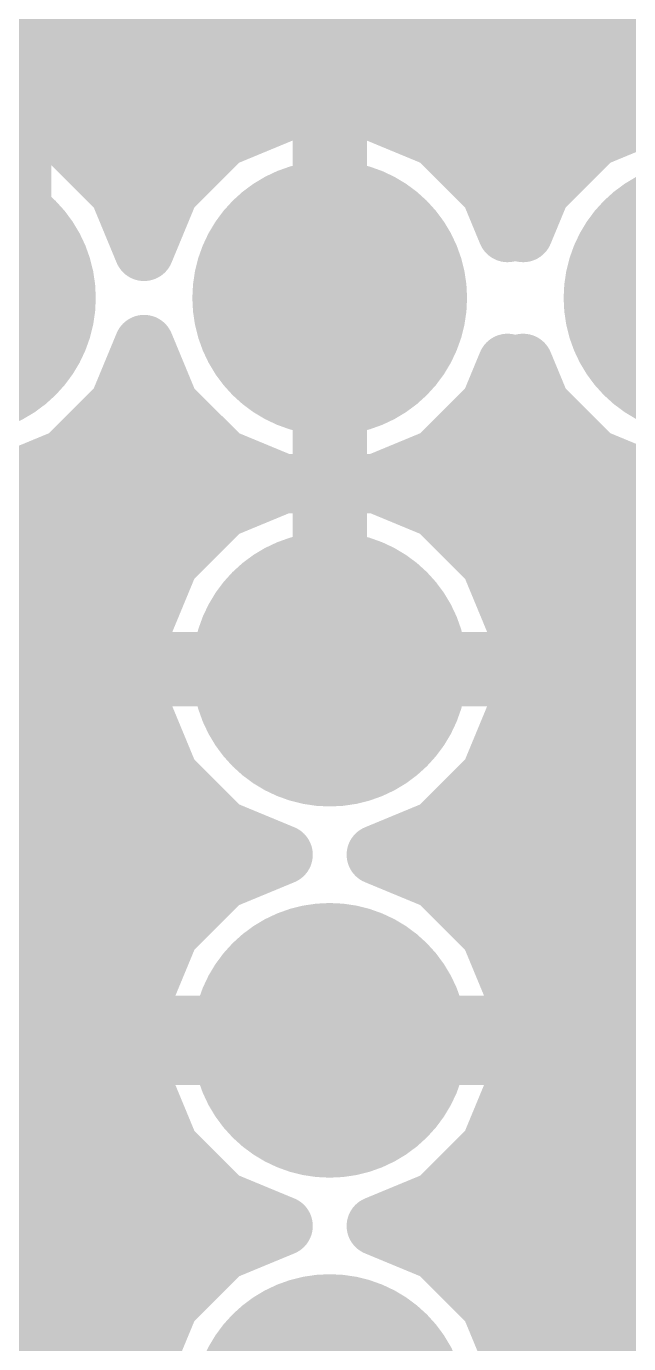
# Model space of a CAD drawing. Extents: x 0.5 to 37.4, y 3.1 to 45.2.
# Drawn here: x 20.78 to 24.91, y 28.4 to 37.42 of the extents above; entities that cross this region are included whole.
import ezdxf

# ---------------------------------------------------------------- set-up
doc = ezdxf.new("R2010")
doc.units = 0
for name, color, linetype in [('1', 22, 'CONTINUOUS'), ('112', 253, 'CONTINUOUS'), ('121', 253, 'CONTINUOUS'), ('16', 175, 'CONTINUOUS'), ('17', 82, 'CONTINUOUS'), ('21', 253, 'CONTINUOUS'), ('51', 253, 'CONTINUOUS')]:
    doc.layers.add(name, color=color, linetype=linetype)

# ---------------------------------------------------------------- blocks, each defined once
blk = doc.blocks.new('RECT')
blk.add_solid([(-0.5, -0.5), (0.5, -0.5), (-0.5, 0.5), (0.5, 0.5)])
blk = doc.blocks.new('ROUNDP')
at = {"const_width": 0.5}
blk.add_lwpolyline([(0, -0.25, 1), (0, 0.25, 1), (0, -0.25)], format="xyb", dxfattribs=at)

msp = doc.modelspace()

# ---------------------------------------------------------------- linework, layer by layer
at = {"layer": '1', "const_width": 0.4064}
for points in [[(16.1543, 37.3888), (29.7352, 37.3888)], [(16.1543, 36.9824), (29.9035, 36.9824)], [(25.2901, 36.957), (25.0729, 36.9226)], [(21.0538, 36.6582), (20.5777, 36.8554)], [(22.6023, 36.8554), (22.1262, 36.6582)], [(23.1177, 36.8554), (22.6023, 36.8554)], [(23.5938, 36.6582), (23.1177, 36.8554)], [(24.8637, 36.8546), (24.6678, 36.7548)], [(25.0729, 36.9226), (24.8637, 36.8546)], [(24.6678, 36.7548), (24.4899, 36.6256)], [(21.4182, 36.2938), (21.0538, 36.6582)], [(21.136, 36.576), (22.044, 36.576)], [(22.1262, 36.6582), (21.7618, 36.2938)], [(23.9582, 36.2938), (23.5938, 36.6582)], [(23.676, 36.576), (24.4403, 36.576)], [(24.4899, 36.6256), (24.3344, 36.4701)], [(24.3344, 36.4701), (24.2052, 36.2922)], [(21.59, 35.879), (21.4182, 36.2938)], [(21.7618, 36.2938), (21.59, 35.879)], [(24.0766, 36.0078), (23.9582, 36.2938)], [(24.2052, 36.2922), (24.1054, 36.0963)], [(21.4696, 36.1696), (21.7104, 36.1696)], [(24.0096, 36.1696), (24.1427, 36.1696)], [(24.1054, 36.0963), (24.0766, 36.0078)], [(21.4182, 34.8262), (21.59, 35.241)], [(21.59, 35.241), (21.7618, 34.8262)], [(23.9582, 34.8262), (24.0766, 35.1122)], [(24.0766, 35.1122), (24.1054, 35.0237)], [(24.1054, 35.0237), (24.2052, 34.8278)], [(21.4696, 34.9504), (21.7104, 34.9504)], [(24.0096, 34.9504), (24.1427, 34.9504)], [(21.0538, 34.4618), (21.4182, 34.8262)], [(21.7618, 34.8262), (22.1262, 34.4618)], [(23.5938, 34.4618), (23.9582, 34.8262)], [(24.2052, 34.8278), (24.3344, 34.6499)], [(24.3344, 34.6499), (24.4899, 34.4944)], [(21.136, 34.544), (22.044, 34.544)], [(23.676, 34.544), (24.4403, 34.544)], [(20.5777, 34.2646), (21.0538, 34.4618)], [(22.1262, 34.4618), (22.541, 34.29)], [(23.179, 34.29), (23.5938, 34.4618)], [(24.4899, 34.4944), (24.6678, 34.3652)], [(24.6678, 34.3652), (24.8637, 34.2654)], [(22.541, 34.29), (22.1262, 34.1182)], [(23.5938, 34.1182), (23.179, 34.29)], [(24.8637, 34.2654), (25.0729, 34.1974)], [(25.0729, 34.1974), (25.2901, 34.163)], [(19.7369, 34.1376), (22.1731, 34.1376)], [(22.1262, 34.1182), (21.7618, 33.7538)], [(23.5469, 34.1376), (25.9831, 34.1376)], [(23.9582, 33.7538), (23.5938, 34.1182)], [(20.1575, 33.7312), (21.7525, 33.7312)], [(21.7618, 33.7538), (21.5646, 33.2777)], [(24.1554, 33.2777), (23.9582, 33.7538)], [(23.9675, 33.7312), (25.5625, 33.7312)], [(20.3259, 33.3248), (21.5841, 33.3248)], [(21.5646, 33.2777), (21.5646, 32.7623)], [(24.1359, 33.3248), (25.3941, 33.3248)], [(24.1554, 32.7623), (24.1554, 33.2777)], [(20.3454, 32.9184), (21.5646, 32.9184)], [(24.1554, 32.9184), (25.3746, 32.9184)], [(21.5646, 32.7623), (21.7618, 32.2862)], [(23.9582, 32.2862), (24.1554, 32.7623)], [(20.2417, 32.512), (21.6683, 32.512)], [(24.0517, 32.512), (25.4783, 32.512)], [(21.7618, 32.2862), (22.1262, 31.9218)], [(23.5938, 31.9218), (23.9582, 32.2862)], [(19.9676, 32.1056), (21.9424, 32.1056)], [(23.7776, 32.1056), (25.7524, 32.1056)], [(22.1262, 31.9218), (22.541, 31.75)], [(23.179, 31.75), (23.5938, 31.9218)], [(22.541, 31.75), (22.1262, 31.5782)], [(23.5938, 31.5782), (23.179, 31.75)], [(19.4916, 31.6992), (22.4184, 31.6992)], [(23.3016, 31.6992), (26.2284, 31.6992)], [(22.1262, 31.5782), (21.7618, 31.2138)], [(23.9582, 31.2138), (23.5938, 31.5782)], [(20.0692, 31.2928), (21.8408, 31.2928)], [(23.8792, 31.2928), (25.6508, 31.2928)], [(21.7618, 31.2138), (21.5646, 30.7377)], [(24.1554, 30.7377), (23.9582, 31.2138)], [(20.2838, 30.8864), (21.6262, 30.8864)], [(24.0938, 30.8864), (25.4362, 30.8864)], [(21.5646, 30.7377), (21.5646, 30.2223)], [(24.1554, 30.2223), (24.1554, 30.7377)], [(20.3454, 30.48), (21.5646, 30.48)], [(24.1554, 30.48), (25.3746, 30.48)], [(21.5646, 30.2223), (21.7618, 29.7462)], [(23.9582, 29.7462), (24.1554, 30.2223)], [(20.2838, 30.0736), (21.6262, 30.0736)], [(24.0938, 30.0736), (25.4362, 30.0736)], [(21.7618, 29.7462), (22.1262, 29.3818)], [(23.5938, 29.3818), (23.9582, 29.7462)], [(20.0692, 29.6672), (21.8408, 29.6672)], [(23.8792, 29.6672), (25.6508, 29.6672)], [(22.1262, 29.3818), (22.541, 29.21)], [(23.179, 29.21), (23.5938, 29.3818)], [(19.4916, 29.2608), (22.4184, 29.2608)], [(22.541, 29.21), (22.1262, 29.0382)], [(23.5938, 29.0382), (23.179, 29.21)], [(23.3016, 29.2608), (26.2284, 29.2608)], [(22.1262, 29.0382), (21.7618, 28.6738)], [(23.9582, 28.6738), (23.5938, 29.0382)], [(19.9676, 28.8544), (21.9424, 28.8544)], [(23.7776, 28.8544), (25.7524, 28.8544)], [(21.7618, 28.6738), (21.5646, 28.1977)], [(24.1554, 28.1977), (23.9582, 28.6738)], [(20.2417, 28.448), (21.6683, 28.448)], [(24.0517, 28.448), (25.4783, 28.448)]]:
    msp.add_lwpolyline(points, dxfattribs=at)
at = {"layer": '1', "const_width": 0.2032}
for points in [[(22.6023, 36.957, 1), (22.6023, 36.7538)], [(22.6412, 36.7615, 1), (22.5634, 36.9493)], [(23.1566, 36.9493, 1), (23.0788, 36.7615)], [(23.1177, 36.7538, 1), (23.1177, 36.957)], [(24.8323, 36.9513, 1), (24.8951, 36.758)], [(24.9099, 36.7641, 1), (24.8176, 36.9452)], [(25.057, 37.0229, 1), (25.0888, 36.8222)], [(24.7275, 36.6726, 1), (24.6081, 36.837)], [(24.6217, 36.8453, 1), (24.7139, 36.6643)], [(21.1256, 36.73, 1), (20.9819, 36.5863)], [(21.0149, 36.5643, 1), (21.0927, 36.7521)], [(21.136, 36.6776, 1), (21.136, 36.4744)], [(22.0873, 36.7521, 1), (22.1651, 36.5643)], [(22.044, 36.4744, 1), (22.044, 36.6776)], [(22.1981, 36.5863, 1), (22.0544, 36.73)], [(23.6656, 36.73, 1), (23.5219, 36.5863)], [(23.5549, 36.5643, 1), (23.6327, 36.7521)], [(23.676, 36.6776, 1), (23.676, 36.4744)], [(24.4302, 36.7078, 1), (24.5496, 36.5434)], [(24.5618, 36.5537, 1), (24.4181, 36.6974)], [(24.4403, 36.4744, 1), (24.4403, 36.6776)], [(24.2626, 36.5419, 1), (24.4063, 36.3982)], [(24.4166, 36.4104, 1), (24.2522, 36.5298)], [(21.5121, 36.3327, 1), (21.3243, 36.2549)], [(21.3463, 36.2219, 1), (21.49, 36.3656)], [(21.69, 36.3656, 1), (21.8337, 36.2219)], [(21.8557, 36.2549, 1), (21.6679, 36.3327)], [(24.0521, 36.3327, 1), (23.8643, 36.2549)], [(23.8863, 36.2219, 1), (24.03, 36.3656)], [(24.123, 36.3519, 1), (24.2874, 36.2325)], [(24.2957, 36.2461, 1), (24.1147, 36.3383)], [(21.4696, 36.2712, 1), (21.4696, 36.068)], [(21.7104, 36.068, 1), (21.7104, 36.2712)], [(24.0096, 36.2712, 1), (24.0096, 36.068)], [(24.1427, 36.068, 1), (24.1427, 36.2712)], [(24.0148, 36.1424, 1), (24.1959, 36.0501)], [(24.202, 36.0649, 1), (24.0087, 36.1277)], [(23.9828, 35.969, 1), (24.1705, 36.0467)], [(23.98, 36.0392, 1), (24.1732, 35.9764)], [(21.4961, 35.9179, 1), (21.6839, 35.8401)], [(21.4961, 35.8401, 1), (21.6839, 35.9179)], [(21.6839, 35.2799, 1), (21.4961, 35.2021)], [(21.6839, 35.2021, 1), (21.4961, 35.2799)], [(24.1732, 35.1435, 1), (23.98, 35.0808)], [(24.1705, 35.0733, 1), (23.9828, 35.151)], [(24.1959, 35.0699, 1), (24.0148, 34.9776)], [(24.0087, 34.9923, 1), (24.202, 35.0551)], [(21.4696, 35.052, 1), (21.4696, 34.8488)], [(21.7104, 34.8488, 1), (21.7104, 35.052)], [(24.0096, 35.052, 1), (24.0096, 34.8488)], [(24.1427, 34.8488, 1), (24.1427, 35.052)], [(21.49, 34.7544, 1), (21.3463, 34.8981)], [(21.8337, 34.8981, 1), (21.69, 34.7544)], [(24.03, 34.7544, 1), (23.8863, 34.8981)], [(24.2874, 34.8875, 1), (24.123, 34.7681)], [(24.1147, 34.7817, 1), (24.2957, 34.8739)], [(21.3243, 34.8651, 1), (21.5121, 34.7873)], [(21.6679, 34.7873, 1), (21.8557, 34.8651)], [(23.8643, 34.8651, 1), (24.0521, 34.7873)], [(24.4063, 34.7218, 1), (24.2626, 34.5781)], [(24.2522, 34.5902, 1), (24.4166, 34.7096)], [(21.136, 34.6456, 1), (21.136, 34.4424)], [(22.044, 34.4424, 1), (22.044, 34.6456)], [(23.676, 34.6456, 1), (23.676, 34.4424)], [(24.4403, 34.4424, 1), (24.4403, 34.6456)], [(20.9819, 34.5337, 1), (21.1256, 34.39)], [(21.0927, 34.3679, 1), (21.0149, 34.5557)], [(22.1651, 34.5557, 1), (22.0873, 34.3679)], [(22.0544, 34.39, 1), (22.1981, 34.5337)], [(23.5219, 34.5337, 1), (23.6656, 34.39)], [(23.6327, 34.3679, 1), (23.5549, 34.5557)], [(24.5496, 34.5766, 1), (24.4302, 34.4122)], [(24.4181, 34.4226, 1), (24.5618, 34.5663)], [(24.7139, 34.4557, 1), (24.6217, 34.2747)], [(24.6081, 34.283, 1), (24.7275, 34.4474)], [(22.5799, 34.1961, 1), (22.5021, 34.3839)], [(22.5021, 34.1961, 1), (22.5799, 34.3839)], [(23.2179, 34.3839, 1), (23.1401, 34.1961)], [(23.1401, 34.3839, 1), (23.2179, 34.1961)], [(24.8951, 34.362, 1), (24.8323, 34.1687)], [(24.8176, 34.1748, 1), (24.9099, 34.3559)], [(25.0888, 34.2977, 1), (25.057, 34.0971)], [(22.0873, 34.2121, 1), (22.1651, 34.0243)], [(22.1981, 34.0463, 1), (22.0544, 34.19)], [(22.1731, 34.036, 1), (22.1731, 34.2392)], [(23.5469, 34.2392, 1), (23.5469, 34.036)], [(23.6656, 34.19, 1), (23.5219, 34.0463)], [(23.5549, 34.0243, 1), (23.6327, 34.2121)], [(21.69, 33.8256, 1), (21.8337, 33.6819)], [(21.8557, 33.7149, 1), (21.6679, 33.7927)], [(21.7525, 33.6296, 1), (21.7525, 33.8328)], [(24.0521, 33.7927, 1), (23.8643, 33.7149)], [(23.9675, 33.8328, 1), (23.9675, 33.6296)], [(23.8863, 33.6819, 1), (24.03, 33.8256)], [(21.6662, 33.2777, 1), (21.463, 33.2777)], [(21.5841, 33.2232, 1), (21.5841, 33.4264)], [(24.1359, 33.4264, 1), (24.1359, 33.2232)], [(24.257, 33.2777, 1), (24.0538, 33.2777)], [(21.4707, 33.3166, 1), (21.6585, 33.2388)], [(24.0615, 33.2388, 1), (24.2493, 33.3166)], [(21.5646, 32.8168, 1), (21.5646, 33.02)], [(24.1554, 33.02, 1), (24.1554, 32.8168)], [(21.6585, 32.8012, 1), (21.4707, 32.7234)], [(24.2493, 32.7234, 1), (24.0615, 32.8012)], [(21.463, 32.7623, 1), (21.6662, 32.7623)], [(24.0538, 32.7623, 1), (24.257, 32.7623)], [(21.6683, 32.4104, 1), (21.6683, 32.6136)], [(24.0517, 32.6136, 1), (24.0517, 32.4104)], [(21.8337, 32.3581, 1), (21.69, 32.2144)], [(24.03, 32.2144, 1), (23.8863, 32.3581)], [(21.6679, 32.2473, 1), (21.8557, 32.3251)], [(23.8643, 32.3251, 1), (24.0521, 32.2473)], [(21.9424, 32.004, 1), (21.9424, 32.2072)], [(23.7776, 32.2072, 1), (23.7776, 32.004)], [(22.1651, 32.0157, 1), (22.0873, 31.8279)], [(22.0544, 31.85, 1), (22.1981, 31.9937)], [(23.5219, 31.9937, 1), (23.6656, 31.85)], [(23.6327, 31.8279, 1), (23.5549, 32.0157)], [(22.5799, 31.6561, 1), (22.5021, 31.8439)], [(22.5021, 31.6561, 1), (22.5799, 31.8439)], [(23.2179, 31.8439, 1), (23.1401, 31.6561)], [(23.1401, 31.8439, 1), (23.2179, 31.6561)], [(22.4184, 31.5976, 1), (22.4184, 31.8008)], [(23.3016, 31.8008, 1), (23.3016, 31.5976)], [(22.0873, 31.6721, 1), (22.1651, 31.4843)], [(22.1981, 31.5063, 1), (22.0544, 31.65)], [(23.6656, 31.65, 1), (23.5219, 31.5063)], [(23.5549, 31.4843, 1), (23.6327, 31.6721)], [(21.8408, 31.1912, 1), (21.8408, 31.3944)], [(23.8792, 31.3944, 1), (23.8792, 31.1912)], [(21.69, 31.2856, 1), (21.8337, 31.1419)], [(21.8557, 31.1749, 1), (21.6679, 31.2527)], [(24.0521, 31.2527, 1), (23.8643, 31.1749)], [(23.8863, 31.1419, 1), (24.03, 31.2856)], [(21.6262, 30.7848, 1), (21.6262, 30.988)], [(24.0938, 30.988, 1), (24.0938, 30.7848)], [(21.6662, 30.7377, 1), (21.463, 30.7377)], [(24.257, 30.7377, 1), (24.0538, 30.7377)], [(21.4707, 30.7766, 1), (21.6585, 30.6988)], [(24.0615, 30.6988, 1), (24.2493, 30.7766)], [(21.5646, 30.3784, 1), (21.5646, 30.5816)], [(24.1554, 30.5816, 1), (24.1554, 30.3784)], [(21.6585, 30.2612, 1), (21.4707, 30.1834)], [(24.2493, 30.1834, 1), (24.0615, 30.2612)], [(21.463, 30.2223, 1), (21.6662, 30.2223)], [(24.0538, 30.2223, 1), (24.257, 30.2223)], [(21.6262, 29.972, 1), (21.6262, 30.1752)], [(24.0938, 30.1752, 1), (24.0938, 29.972)], [(21.8337, 29.8181, 1), (21.69, 29.6744)], [(24.03, 29.6744, 1), (23.8863, 29.8181)], [(21.6679, 29.7073, 1), (21.8557, 29.7851)], [(21.8408, 29.5656, 1), (21.8408, 29.7688)], [(23.8792, 29.7688, 1), (23.8792, 29.5656)], [(23.8643, 29.7851, 1), (24.0521, 29.7073)], [(22.1651, 29.4757, 1), (22.0873, 29.2879)], [(23.6327, 29.2879, 1), (23.5549, 29.4757)], [(22.0544, 29.31, 1), (22.1981, 29.4537)], [(23.5219, 29.4537, 1), (23.6656, 29.31)], [(22.4184, 29.1592, 1), (22.4184, 29.3624)], [(22.5799, 29.1161, 1), (22.5021, 29.3039)], [(22.5021, 29.1161, 1), (22.5799, 29.3039)], [(23.2179, 29.3039, 1), (23.1401, 29.1161)], [(23.1401, 29.3039, 1), (23.2179, 29.1161)], [(23.3016, 29.3624, 1), (23.3016, 29.1592)], [(22.0873, 29.1321, 1), (22.1651, 28.9443)], [(22.1981, 28.9663, 1), (22.0544, 29.11)], [(23.6656, 29.11, 1), (23.5219, 28.9663)], [(23.5549, 28.9443, 1), (23.6327, 29.1321)], [(21.9424, 28.7528, 1), (21.9424, 28.956)], [(23.7776, 28.956, 1), (23.7776, 28.7528)], [(21.69, 28.7456, 1), (21.8337, 28.6019)], [(21.8557, 28.6349, 1), (21.6679, 28.7127)], [(24.0521, 28.7127, 1), (23.8643, 28.6349)], [(23.8863, 28.6019, 1), (24.03, 28.7456)], [(21.6683, 28.3464, 1), (21.6683, 28.5496)], [(24.0517, 28.5496, 1), (24.0517, 28.3464)]]:
    msp.add_lwpolyline(points, format="xyb", dxfattribs=at)
at = {"layer": '112', "const_width": 0.254}
msp.add_lwpolyline([(19.05, 34.29), (26.67, 34.29)], dxfattribs=at)
at = {"layer": '121', "const_width": 0.4064}
msp.add_lwpolyline([(27.94, 34.29), (10.16, 34.29)], dxfattribs=at)
at = {"layer": '16'}
for points, const_width in [([(20.32, 35.56), (20.32, 38.1)], 1.27), ([(21.3106, 36.4014), (21.3106, 37.1094)], 0.4064), ([(21.3106, 37.1094), (29.8509, 37.1094)], 0.4064), ([(21.3106, 36.9824), (29.9035, 36.9824)], 0.4064), ([(22.7501, 36.957), (22.5329, 36.9226)], 0.4064), ([(22.8092, 36.957), (22.7501, 36.957)], 0.4064), ([(22.8092, 35.6108), (22.8092, 36.957)], 0.4064), ([(22.9699, 36.957), (22.9108, 36.957)], 0.4064), ([(22.9108, 36.957), (22.9108, 35.6108)], 0.4064), ([(23.1871, 36.9226), (22.9699, 36.957)], 0.4064), ([(22.3237, 36.8546), (22.1278, 36.7548)], 0.4064), ([(22.5329, 36.9226), (22.3237, 36.8546)], 0.4064), ([(23.3963, 36.8546), (23.1871, 36.9226)], 0.4064), ([(23.5922, 36.7548), (23.3963, 36.8546)], 0.4064), ([(25.1423, 36.8554), (24.6662, 36.6582)], 0.4064), ([(22.1278, 36.7548), (21.9499, 36.6256)], 0.4064), ([(23.7701, 36.6256), (23.5922, 36.7548)], 0.4064), ([(21.3106, 36.576), (21.9003, 36.576)], 0.4064), ([(21.9499, 36.6256), (21.7944, 36.4701)], 0.4064), ([(22.8092, 36.576), (22.9108, 36.576)], 0.4064), ([(23.9256, 36.4701), (23.7701, 36.6256)], 0.4064), ([(23.8197, 36.576), (24.584, 36.576)], 0.4064), ([(24.6662, 36.6582), (24.3018, 36.2938)], 0.4064), ([(21.4182, 36.2938), (21.3106, 36.4014)], 0.4064), ([(21.7944, 36.4701), (21.6652, 36.2922)], 0.4064), ([(24.0548, 36.2922), (23.9256, 36.4701)], 0.4064), ([(21.5366, 36.0078), (21.4182, 36.2938)], 0.4064), ([(21.6652, 36.2922), (21.5654, 36.0963)], 0.4064), ([(24.1546, 36.0963), (24.0548, 36.2922)], 0.4064), ([(24.3018, 36.2938), (24.1834, 36.0078)], 0.4064), ([(21.4696, 36.1696), (21.6027, 36.1696)], 0.4064), ([(22.8092, 36.1696), (22.9108, 36.1696)], 0.4064), ([(24.1173, 36.1696), (24.2504, 36.1696)], 0.4064), ([(21.5654, 36.0963), (21.5366, 36.0078)], 0.4064), ([(24.1834, 36.0078), (24.1546, 36.0963)], 0.4064), ([(22.8092, 35.7632), (22.9108, 35.7632)], 0.4064), ([(22.9108, 35.6108), (22.8092, 35.6108)], 0.4064), ([(22.8092, 33.0708), (22.8092, 35.5092)], 0.4064), ([(22.8092, 35.5092), (22.9108, 35.5092)], 0.4064), ([(22.9108, 35.5092), (22.9108, 34.163)], 0.4064), ([(22.8092, 35.3568), (22.9108, 35.3568)], 0.4064), ([(21.4182, 34.8262), (21.5366, 35.1121)], 0.4064), ([(21.5366, 35.1121), (21.5654, 35.0237)], 0.4064), ([(24.1546, 35.0237), (24.1834, 35.1122)], 0.4064), ([(24.1834, 35.1122), (24.3018, 34.8262)], 0.4064), ([(21.5654, 35.0237), (21.6652, 34.8278)], 0.4064), ([(24.0548, 34.8278), (24.1546, 35.0237)], 0.4064), ([(21.4696, 34.9504), (21.6027, 34.9504)], 0.4064), ([(22.8092, 34.9504), (22.9108, 34.9504)], 0.4064), ([(24.1173, 34.9504), (24.2504, 34.9504)], 0.4064), ([(21.0538, 34.4618), (21.4182, 34.8262)], 0.4064), ([(21.6652, 34.8278), (21.7944, 34.6499)], 0.4064), ([(23.9256, 34.6499), (24.0548, 34.8278)], 0.4064), ([(24.3018, 34.8262), (24.6662, 34.4618)], 0.4064), ([(21.7944, 34.6499), (21.9499, 34.4944)], 0.4064), ([(23.7701, 34.4944), (23.9256, 34.6499)], 0.4064), ([(21.136, 34.544), (21.9003, 34.544)], 0.4064), ([(22.8092, 34.544), (22.9108, 34.544)], 0.4064), ([(23.8197, 34.544), (24.584, 34.544)], 0.4064), ([(20.5777, 34.2646), (21.0538, 34.4618)], 0.4064), ([(21.9499, 34.4944), (22.1278, 34.3652)], 0.4064), ([(23.5922, 34.3652), (23.7701, 34.4944)], 0.4064), ([(24.6662, 34.4618), (25.1423, 34.2646)], 0.4064), ([(22.1278, 34.3652), (22.2754, 34.29)], 0.4064), ([(23.4446, 34.29), (23.5922, 34.3652)], 0.4064), ([(22.2754, 34.29), (22.1278, 34.2148)], 0.4064), ([(23.5922, 34.2148), (23.4446, 34.29)], 0.4064), ([(22.1278, 34.2148), (21.9499, 34.0856)], 0.4064), ([(22.9108, 34.163), (22.9108, 33.0708)], 0.4064), ([(23.7701, 34.0856), (23.5922, 34.2148)], 0.4064), ([(19.8885, 34.1376), (22.0215, 34.1376)], 0.4064), ([(21.9499, 34.0856), (21.7944, 33.9301)], 0.4064), ([(22.8092, 34.1376), (22.9108, 34.1376)], 0.4064), ([(23.6985, 34.1376), (25.8315, 34.1376)], 0.4064), ([(23.9256, 33.9301), (23.7701, 34.0856)], 0.4064), ([(21.7944, 33.9301), (21.6652, 33.7522)], 0.4064), ([(24.0548, 33.7522), (23.9256, 33.9301)], 0.4064), ([(20.2555, 33.7312), (21.6545, 33.7312)], 0.4064), ([(21.6652, 33.7522), (21.5654, 33.5563)], 0.4064), ([(22.8092, 33.7312), (22.9108, 33.7312)], 0.4064), ([(24.1546, 33.5563), (24.0548, 33.7522)], 0.4064), ([(24.0655, 33.7312), (25.4645, 33.7312)], 0.4064), ([(21.5654, 33.5563), (21.4974, 33.3471)], 0.4064), ([(24.2226, 33.3471), (24.1546, 33.5563)], 0.4064), ([(21.4974, 33.3471), (21.463, 33.1299)], 0.4064), ([(24.257, 33.1299), (24.2226, 33.3471)], 0.4064), ([(20.4161, 33.3248), (21.4939, 33.3248)], 0.4064), ([(22.8092, 33.3248), (22.9108, 33.3248)], 0.4064), ([(24.2261, 33.3248), (25.3039, 33.3248)], 0.4064), ([(21.463, 33.1299), (21.463, 33.0708)], 0.4064), ([(21.463, 33.0708), (22.8092, 33.0708)], 0.4064), ([(22.9108, 33.0708), (22.8092, 33.0708)], 0.4064), ([(22.8092, 33.0708), (22.8092, 32.9692)], 0.4064), ([(22.9108, 32.9692), (22.9108, 33.0708)], 0.4064), ([(22.9108, 33.0708), (24.257, 33.0708)], 0.4064), ([(24.257, 33.0708), (24.257, 33.1299)], 0.4064), ([(22.8092, 32.9692), (21.463, 32.9692)], 0.4064), ([(21.463, 32.9692), (21.463, 32.91)], 0.4064), ([(24.257, 32.9692), (22.9108, 32.9692)], 0.4064), ([(24.257, 32.91), (24.257, 32.9692)], 0.4064), ([(20.447, 32.9184), (21.463, 32.9184)], 0.4064), ([(21.463, 32.91), (21.4974, 32.6929)], 0.4064), ([(24.2226, 32.6929), (24.257, 32.91)], 0.4064), ([(24.257, 32.9184), (25.273, 32.9184)], 0.4064), ([(21.4974, 32.6929), (21.5654, 32.4837)], 0.4064), ([(24.1546, 32.4837), (24.2226, 32.6929)], 0.4064), ([(20.3538, 32.512), (21.5562, 32.512)], 0.4064), ([(21.5654, 32.4837), (21.6652, 32.2878)], 0.4064), ([(24.0548, 32.2878), (24.1546, 32.4837)], 0.4064), ([(24.1638, 32.512), (25.3662, 32.512)], 0.4064), ([(21.6652, 32.2878), (21.7944, 32.1099)], 0.4064), ([(23.9256, 32.1099), (24.0548, 32.2878)], 0.4064), ([(20.1113, 32.1056), (21.7987, 32.1056)], 0.4064), ([(21.7944, 32.1099), (21.9499, 31.9544)], 0.4064), ([(23.7701, 31.9544), (23.9256, 32.1099)], 0.4064), ([(23.9213, 32.1056), (25.6087, 32.1056)], 0.4064), ([(21.9499, 31.9544), (22.1278, 31.8252)], 0.4064), ([(23.5922, 31.8252), (23.7701, 31.9544)], 0.4064), ([(22.1278, 31.8252), (22.3237, 31.7254)], 0.4064), ([(23.3963, 31.7254), (23.5922, 31.8252)], 0.4064), ([(22.3237, 31.7254), (22.4122, 31.6966)], 0.4064), ([(23.3078, 31.6966), (23.3963, 31.7254)], 0.4064), ([(19.5058, 31.6992), (22.4042, 31.6992)], 0.4064), ([(22.4122, 31.6966), (22.1262, 31.5782)], 0.4064), ([(23.5938, 31.5782), (23.3078, 31.6966)], 0.4064), ([(23.3158, 31.6992), (26.2142, 31.6992)], 0.4064), ([(22.1262, 31.5782), (21.7618, 31.2138)], 0.4064), ([(23.9582, 31.2138), (23.5938, 31.5782)], 0.4064), ([(20.0692, 31.2928), (21.8408, 31.2928)], 0.4064), ([(23.8792, 31.2928), (25.6508, 31.2928)], 0.4064), ([(21.7618, 31.2138), (21.7314, 31.1404)], 0.4064), ([(23.9886, 31.1404), (23.9582, 31.2138)], 0.4064), ([(21.7314, 31.1404), (20.1786, 31.1404)], 0.4064), ([(25.5414, 31.1404), (23.9886, 31.1404)], 0.4064), ([(19.05, 30.48), (22.86, 30.48)], 0.6096), ([(22.86, 30.48), (26.67, 30.48)], 0.6096)]:
    msp.add_lwpolyline(points, dxfattribs=dict(at, const_width=const_width))
for points, const_width in [([(21.4122, 37.1094, 1), (21.209, 37.1094)], 0.2032), ([(21.3106, 37.211, 1), (21.3106, 37.0078)], 0.2032), ([(21.3106, 37.084, 1), (21.3106, 36.8808)], 0.2032), ([(22.7501, 37.0586, 1), (22.7501, 36.8554)], 0.2032), ([(22.9108, 36.957, 1), (22.7076, 36.957)], 0.2032), ([(22.7659, 36.8566, 1), (22.7342, 37.0573)], 0.2032), ([(22.9108, 37.0586, 1), (22.9108, 36.8554)], 0.2032), ([(23.0124, 36.957, 1), (22.8092, 36.957)], 0.2032), ([(22.8092, 36.8554, 1), (22.8092, 37.0586)], 0.2032), ([(22.9858, 37.0573, 1), (22.9541, 36.8566)], 0.2032), ([(22.97, 36.8554, 1), (22.9699, 37.0586)], 0.2032), ([(22.2923, 36.9513, 1), (22.3551, 36.758)], 0.2032), ([(22.3699, 36.7641, 1), (22.2776, 36.9452)], 0.2032), ([(22.517, 37.0229, 1), (22.5488, 36.8222)], 0.2032), ([(22.5643, 36.826, 1), (22.5015, 37.0192)], 0.2032), ([(23.2185, 37.0192, 1), (23.1557, 36.826)], 0.2032), ([(23.1712, 36.8222, 1), (23.203, 37.0229)], 0.2032), ([(23.4424, 36.9452, 1), (23.3501, 36.7641)], 0.2032), ([(23.3649, 36.758, 1), (23.4277, 36.9513)], 0.2032), ([(22.1875, 36.6726, 1), (22.0681, 36.837)], 0.2032), ([(23.6519, 36.837, 1), (23.5325, 36.6726)], 0.2032), ([(22.0817, 36.8453, 1), (22.1739, 36.6643)], 0.2032), ([(23.5461, 36.6643, 1), (23.6383, 36.8453)], 0.2032), ([(21.3106, 36.6776, 1), (21.3106, 36.4744)], 0.2032), ([(21.8902, 36.7078, 1), (22.0096, 36.5434)], 0.2032), ([(22.0218, 36.5537, 1), (21.8781, 36.6974)], 0.2032), ([(21.9003, 36.4744, 1), (21.9003, 36.6776)], 0.2032), ([(22.8092, 36.6776, 1), (22.8092, 36.4744)], 0.2032), ([(22.9108, 36.4744, 1), (22.9108, 36.6776)], 0.2032), ([(23.8419, 36.6974, 1), (23.6982, 36.5537)], 0.2032), ([(23.7104, 36.5434, 1), (23.8298, 36.7078)], 0.2032), ([(23.8197, 36.6776, 1), (23.8197, 36.4744)], 0.2032), ([(24.6273, 36.7521, 1), (24.7051, 36.5643)], 0.2032), ([(24.584, 36.4744, 1), (24.584, 36.6776)], 0.2032), ([(24.7381, 36.5863, 1), (24.5944, 36.73)], 0.2032), ([(21.3824, 36.4732, 1), (21.2388, 36.3295)], 0.2032), ([(21.7226, 36.5419, 1), (21.8663, 36.3982)], 0.2032), ([(21.8766, 36.4104, 1), (21.7122, 36.5298)], 0.2032), ([(24.0078, 36.5298, 1), (23.8434, 36.4104)], 0.2032), ([(23.8537, 36.3982, 1), (23.9974, 36.5419)], 0.2032), ([(21.209, 36.4014, 1), (21.4122, 36.4014)], 0.2032), ([(21.5121, 36.3327, 1), (21.3243, 36.2549)], 0.2032), ([(21.3463, 36.2219, 1), (21.49, 36.3656)], 0.2032), ([(21.583, 36.3519, 1), (21.7474, 36.2325)], 0.2032), ([(21.7557, 36.2461, 1), (21.5747, 36.3383)], 0.2032), ([(24.1453, 36.3383, 1), (23.9643, 36.2461)], 0.2032), ([(23.9726, 36.2325, 1), (24.137, 36.3519)], 0.2032), ([(24.23, 36.3656, 1), (24.3737, 36.2219)], 0.2032), ([(24.3957, 36.2549, 1), (24.2079, 36.3327)], 0.2032), ([(21.4696, 36.2712, 1), (21.4696, 36.068)], 0.2032), ([(21.6027, 36.068, 1), (21.6027, 36.2712)], 0.2032), ([(22.8092, 36.2712, 1), (22.8092, 36.068)], 0.2032), ([(22.9108, 36.068, 1), (22.9108, 36.2712)], 0.2032), ([(24.1173, 36.2712, 1), (24.1173, 36.068)], 0.2032), ([(24.2504, 36.068, 1), (24.2504, 36.2712)], 0.2032), ([(21.4748, 36.1424, 1), (21.6559, 36.0501)], 0.2032), ([(21.662, 36.0649, 1), (21.4687, 36.1277)], 0.2032), ([(24.2513, 36.1277, 1), (24.058, 36.0649)], 0.2032), ([(24.0641, 36.0501, 1), (24.2452, 36.1424)], 0.2032), ([(21.4428, 35.969, 1), (21.6305, 36.0467)], 0.2032), ([(24.0895, 36.0467, 1), (24.2772, 35.969)], 0.2032), ([(21.44, 36.0392, 1), (21.6332, 35.9764)], 0.2032), ([(24.0867, 35.9764, 1), (24.28, 36.0392)], 0.2032), ([(22.8092, 35.8648, 1), (22.8092, 35.6616)], 0.2032), ([(22.9108, 35.6616, 1), (22.9108, 35.8648)], 0.2032), ([(20.0025, 35.56, 1), (20.6375, 35.56)], 0.635), ([(22.8092, 35.7124, 1), (22.8092, 35.5092)], 0.2032), ([(22.9108, 35.5092, 1), (22.9108, 35.7124)], 0.2032), ([(22.7076, 35.6108, 1), (22.9108, 35.6108)], 0.2032), ([(22.9108, 35.5092, 1), (22.7076, 35.5092)], 0.2032), ([(22.8092, 35.6108, 1), (22.8092, 35.4076)], 0.2032), ([(22.8092, 35.6108, 1), (23.0124, 35.6108)], 0.2032), ([(23.0124, 35.5092, 1), (22.8092, 35.5092)], 0.2032), ([(22.9108, 35.4076, 1), (22.9108, 35.6108)], 0.2032), ([(22.8092, 35.4584, 1), (22.8092, 35.2552)], 0.2032), ([(22.9108, 35.2552, 1), (22.9108, 35.4584)], 0.2032), ([(21.6332, 35.1435, 1), (21.44, 35.0808)], 0.2032), ([(21.6305, 35.0733, 1), (21.4428, 35.151)], 0.2032), ([(24.2772, 35.151, 1), (24.0895, 35.0733)], 0.2032), ([(24.28, 35.0808, 1), (24.0867, 35.1435)], 0.2032), ([(21.6559, 35.0699, 1), (21.4748, 34.9776)], 0.2032), ([(21.4687, 34.9923, 1), (21.662, 35.0551)], 0.2032), ([(24.058, 35.0551, 1), (24.2513, 34.9923)], 0.2032), ([(24.2452, 34.9776, 1), (24.0641, 35.0699)], 0.2032), ([(21.4696, 35.052, 1), (21.4696, 34.8488)], 0.2032), ([(21.6027, 34.8488, 1), (21.6027, 35.052)], 0.2032), ([(22.8092, 35.052, 1), (22.8092, 34.8488)], 0.2032), ([(22.9108, 34.8488, 1), (22.9108, 35.052)], 0.2032), ([(24.1173, 35.052, 1), (24.1173, 34.8488)], 0.2032), ([(24.2504, 34.8488, 1), (24.2504, 35.052)], 0.2032), ([(21.49, 34.7544, 1), (21.3463, 34.8981)], 0.2032), ([(21.7474, 34.8875, 1), (21.583, 34.7681)], 0.2032), ([(21.5747, 34.7817, 1), (21.7557, 34.8739)], 0.2032), ([(23.9643, 34.8739, 1), (24.1453, 34.7817)], 0.2032), ([(24.137, 34.7681, 1), (23.9726, 34.8875)], 0.2032), ([(24.3737, 34.8981, 1), (24.23, 34.7544)], 0.2032), ([(21.3243, 34.8651, 1), (21.5121, 34.7873)], 0.2032), ([(24.2079, 34.7873, 1), (24.3957, 34.8651)], 0.2032), ([(21.8663, 34.7218, 1), (21.7226, 34.5781)], 0.2032), ([(21.7122, 34.5902, 1), (21.8766, 34.7096)], 0.2032), ([(23.8434, 34.7096, 1), (24.0078, 34.5902)], 0.2032), ([(23.9974, 34.5781, 1), (23.8537, 34.7218)], 0.2032), ([(21.136, 34.6456, 1), (21.136, 34.4424)], 0.2032), ([(21.9003, 34.4424, 1), (21.9003, 34.6456)], 0.2032), ([(22.8092, 34.6456, 1), (22.8092, 34.4424)], 0.2032), ([(22.9108, 34.4424, 1), (22.9108, 34.6456)], 0.2032), ([(23.8197, 34.6456, 1), (23.8197, 34.4424)], 0.2032), ([(24.584, 34.4424, 1), (24.584, 34.6456)], 0.2032), ([(20.9819, 34.5337, 1), (21.1256, 34.39)], 0.2032), ([(21.0927, 34.3679, 1), (21.0149, 34.5557)], 0.2032), ([(22.0096, 34.5766, 1), (21.8902, 34.4122)], 0.2032), ([(21.8781, 34.4226, 1), (22.0218, 34.5663)], 0.2032), ([(23.6982, 34.5663, 1), (23.8419, 34.4226)], 0.2032), ([(23.8298, 34.4122, 1), (23.7104, 34.5766)], 0.2032), ([(24.7051, 34.5557, 1), (24.6273, 34.3679)], 0.2032), ([(24.5944, 34.39, 1), (24.7381, 34.5337)], 0.2032), ([(22.1739, 34.4557, 1), (22.0817, 34.2747)], 0.2032), ([(22.0681, 34.283, 1), (22.1875, 34.4474)], 0.2032), ([(23.5325, 34.4474, 1), (23.6519, 34.283)], 0.2032), ([(23.6383, 34.2747, 1), (23.5461, 34.4557)], 0.2032), ([(22.3215, 34.1995, 1), (22.2292, 34.3805)], 0.2032), ([(22.2292, 34.1995, 1), (22.3215, 34.3805)], 0.2032), ([(23.4908, 34.3805, 1), (23.3985, 34.1995)], 0.2032), ([(23.3985, 34.3805, 1), (23.4908, 34.1995)], 0.2032), ([(22.0817, 34.3053, 1), (22.1739, 34.1243)], 0.2032), ([(22.1875, 34.1326, 1), (22.0681, 34.297)], 0.2032), ([(23.0124, 34.163, 1), (22.8092, 34.163)], 0.2032), ([(23.6519, 34.297, 1), (23.5325, 34.1326)], 0.2032), ([(23.5461, 34.1243, 1), (23.6383, 34.3053)], 0.2032), ([(21.8902, 34.1678, 1), (22.0096, 34.0034)], 0.2032), ([(22.0218, 34.0137, 1), (21.8781, 34.1574)], 0.2032), ([(22.0215, 34.036, 1), (22.0215, 34.2392)], 0.2032), ([(22.8092, 34.2392, 1), (22.8092, 34.036)], 0.2032), ([(22.8092, 34.163, 1), (23.0124, 34.163)], 0.2032), ([(22.9108, 34.036, 1), (22.9108, 34.2392)], 0.2032), ([(23.6985, 34.2392, 1), (23.6985, 34.036)], 0.2032), ([(23.8419, 34.1574, 1), (23.6982, 34.0137)], 0.2032), ([(23.7104, 34.0034, 1), (23.8298, 34.1678)], 0.2032), ([(21.7226, 34.0019, 1), (21.8663, 33.8582)], 0.2032), ([(21.8766, 33.8704, 1), (21.7122, 33.9898)], 0.2032), ([(24.0078, 33.9898, 1), (23.8434, 33.8704)], 0.2032), ([(23.8537, 33.8582, 1), (23.9974, 34.0019)], 0.2032), ([(21.583, 33.8119, 1), (21.7474, 33.6925)], 0.2032), ([(21.7557, 33.7061, 1), (21.5747, 33.7983)], 0.2032), ([(21.6545, 33.6296, 1), (21.6545, 33.8328)], 0.2032), ([(22.8092, 33.8328, 1), (22.8092, 33.6296)], 0.2032), ([(22.9108, 33.6296, 1), (22.9108, 33.8328)], 0.2032), ([(24.1453, 33.7983, 1), (23.9643, 33.7061)], 0.2032), ([(24.0655, 33.8328, 1), (24.0655, 33.6296)], 0.2032), ([(23.9726, 33.6925, 1), (24.137, 33.8119)], 0.2032), ([(21.662, 33.5249, 1), (21.4687, 33.5877)], 0.2032), ([(24.2513, 33.5877, 1), (24.058, 33.5249)], 0.2032), ([(21.4748, 33.6024, 1), (21.6559, 33.5101)], 0.2032), ([(24.0641, 33.5101, 1), (24.2452, 33.6024)], 0.2032), ([(21.5977, 33.3312, 1), (21.3971, 33.363)], 0.2032), ([(24.3229, 33.363, 1), (24.1222, 33.3312)], 0.2032), ([(21.4008, 33.3785, 1), (21.594, 33.3157)], 0.2032), ([(21.4939, 33.2232, 1), (21.4939, 33.4264)], 0.2032), ([(22.8092, 33.4264, 1), (22.8092, 33.2232)], 0.2032), ([(22.9108, 33.2232, 1), (22.9108, 33.4264)], 0.2032), ([(24.2261, 33.4264, 1), (24.2261, 33.2232)], 0.2032), ([(24.126, 33.3157, 1), (24.3192, 33.3785)], 0.2032), ([(21.5646, 33.1299, 1), (21.3614, 33.1299)], 0.2032), ([(21.463, 33.1724, 1), (21.463, 32.9692)], 0.2032), ([(22.8092, 33.1724, 1), (22.8092, 32.9692)], 0.2032), ([(22.9108, 33.0708, 1), (22.7076, 33.0708)], 0.2032), ([(23.0124, 33.0708, 1), (22.8092, 33.0708)], 0.2032), ([(22.9108, 33.1724, 1), (22.9108, 32.9692)], 0.2032), ([(22.8092, 32.9692, 1), (22.8092, 33.1724)], 0.2032), ([(22.9108, 32.9692, 1), (22.9108, 33.1724)], 0.2032), ([(24.3586, 33.1299, 1), (24.1554, 33.1299)], 0.2032), ([(24.257, 32.9692, 1), (24.257, 33.1724)], 0.2032), ([(21.3614, 33.0708, 1), (21.5646, 33.0708)], 0.2032), ([(21.463, 33.0708, 1), (21.463, 32.8676)], 0.2032), ([(21.5646, 32.9692, 1), (21.3614, 32.9692)], 0.2032), ([(21.3627, 33.1458, 1), (21.5633, 33.1141)], 0.2032), ([(22.7076, 33.0708, 1), (22.9108, 33.0708)], 0.2032), ([(22.9108, 33.0708, 1), (22.9108, 32.8676)], 0.2032), ([(22.8092, 33.0708, 1), (23.0124, 33.0708)], 0.2032), ([(22.8092, 32.8676, 1), (22.8092, 33.0708)], 0.2032), ([(24.3586, 32.9692, 1), (24.1554, 32.9692)], 0.2032), ([(24.1554, 33.0708, 1), (24.3586, 33.0708)], 0.2032), ([(24.1566, 33.1141, 1), (24.3573, 33.1458)], 0.2032), ([(24.257, 32.8676, 1), (24.257, 33.0708)], 0.2032), ([(21.5633, 32.9259, 1), (21.3627, 32.8942)], 0.2032), ([(21.463, 32.8168, 1), (21.463, 33.02)], 0.2032), ([(24.257, 33.02, 1), (24.257, 32.8168)], 0.2032), ([(24.3573, 32.8942, 1), (24.1566, 32.9259)], 0.2032), ([(21.3614, 32.91, 1), (21.5646, 32.9101)], 0.2032), ([(22.7076, 32.9692, 1), (22.9108, 32.9692)], 0.2032), ([(22.8092, 32.9692, 1), (23.0124, 32.9692)], 0.2032), ([(24.1554, 32.91, 1), (24.3586, 32.9101)], 0.2032), ([(21.594, 32.7243, 1), (21.4008, 32.6615)], 0.2032), ([(24.3192, 32.6615, 1), (24.126, 32.7243)], 0.2032), ([(21.3971, 32.677, 1), (21.5977, 32.7088)], 0.2032), ([(24.1222, 32.7088, 1), (24.3229, 32.677)], 0.2032), ([(21.6559, 32.5299, 1), (21.4748, 32.4376)], 0.2032), ([(21.5562, 32.4104, 1), (21.5562, 32.6136)], 0.2032), ([(24.1638, 32.6136, 1), (24.1638, 32.4104)], 0.2032), ([(24.2452, 32.4376, 1), (24.0641, 32.5299)], 0.2032), ([(21.4687, 32.4523, 1), (21.662, 32.5151)], 0.2032), ([(24.058, 32.5151, 1), (24.2513, 32.4523)], 0.2032), ([(21.7474, 32.3475, 1), (21.583, 32.2281)], 0.2032), ([(24.137, 32.2281, 1), (23.9726, 32.3475)], 0.2032), ([(21.5747, 32.2417, 1), (21.7557, 32.3339)], 0.2032), ([(23.9643, 32.3339, 1), (24.1453, 32.2417)], 0.2032), ([(21.8663, 32.1818, 1), (21.7226, 32.0381)], 0.2032), ([(21.7122, 32.0502, 1), (21.8766, 32.1696)], 0.2032), ([(21.7987, 32.004, 1), (21.7987, 32.2072)], 0.2032), ([(23.9213, 32.2072, 1), (23.9213, 32.004)], 0.2032), ([(23.8434, 32.1696, 1), (24.0078, 32.0502)], 0.2032), ([(23.9974, 32.0381, 1), (23.8537, 32.1818)], 0.2032), ([(22.0096, 32.0366, 1), (21.8902, 31.8722)], 0.2032), ([(21.8781, 31.8826, 1), (22.0218, 32.0263)], 0.2032), ([(23.6982, 32.0263, 1), (23.8419, 31.8826)], 0.2032), ([(23.8298, 31.8722, 1), (23.7104, 32.0366)], 0.2032), ([(22.1739, 31.9157, 1), (22.0817, 31.7347)], 0.2032), ([(22.0681, 31.743, 1), (22.1875, 31.9074)], 0.2032), ([(23.5325, 31.9074, 1), (23.6519, 31.743)], 0.2032), ([(23.6383, 31.7347, 1), (23.5461, 31.9157)], 0.2032), ([(22.3551, 31.822, 1), (22.2923, 31.6287)], 0.2032), ([(22.2776, 31.6348, 1), (22.3699, 31.8159)], 0.2032), ([(23.3501, 31.8159, 1), (23.4424, 31.6348)], 0.2032), ([(23.4277, 31.6287, 1), (23.3649, 31.822)], 0.2032), ([(22.451, 31.6028, 1), (22.3733, 31.7905)], 0.2032), ([(22.3808, 31.6, 1), (22.4435, 31.7932)], 0.2032), ([(22.4042, 31.5976, 1), (22.4042, 31.8008)], 0.2032), ([(23.2764, 31.7932, 1), (23.3392, 31.6)], 0.2032), ([(23.3467, 31.7905, 1), (23.269, 31.6028)], 0.2032), ([(23.3158, 31.8008, 1), (23.3158, 31.5976)], 0.2032), ([(22.0873, 31.6721, 1), (22.1651, 31.4843)], 0.2032), ([(22.1981, 31.5063, 1), (22.0544, 31.65)], 0.2032), ([(23.6656, 31.65, 1), (23.5219, 31.5063)], 0.2032), ([(23.5549, 31.4843, 1), (23.6327, 31.6721)], 0.2032), ([(21.8408, 31.1912, 1), (21.8408, 31.3944)], 0.2032), ([(23.8792, 31.3944, 1), (23.8792, 31.1912)], 0.2032), ([(21.69, 31.2856, 1), (21.8337, 31.1419)], 0.2032), ([(21.8557, 31.1749, 1), (21.6679, 31.2527)], 0.2032), ([(24.0521, 31.2527, 1), (23.8643, 31.1749)], 0.2032), ([(23.8863, 31.1419, 1), (24.03, 31.2856)], 0.2032), ([(21.6375, 31.1793, 1), (21.8253, 31.1015)], 0.2032), ([(21.7314, 31.0388, 1), (21.7314, 31.242)], 0.2032), ([(23.9886, 31.242, 1), (23.9886, 31.0388)], 0.2032), ([(23.8947, 31.1015, 1), (24.0824, 31.1793)], 0.2032), ([(22.86, 30.6324, 1), (22.86, 30.3276)], 0.3048), ([(22.86, 30.3276, 1), (22.86, 30.6324)], 0.3048)]:
    msp.add_lwpolyline(points, format="xyb", dxfattribs=dict(at, const_width=const_width))
at = {"layer": '21', "const_width": 0.2032}
for points in [[(19.685, 36.83), (20.955, 36.83)], [(20.955, 36.83), (21.59, 36.195)], [(21.59, 36.195), (22.225, 36.83)], [(22.225, 36.83), (23.495, 36.83)], [(23.495, 36.83), (24.13, 36.195)], [(24.13, 36.195), (24.765, 36.83)], [(24.765, 36.83), (26.035, 36.83)], [(21.59, 34.925), (20.955, 34.29)], [(22.225, 34.29), (21.59, 34.925)], [(24.13, 34.925), (23.495, 34.29)], [(24.765, 34.29), (24.13, 34.925)], [(20.955, 34.29), (19.685, 34.29)], [(21.59, 33.655), (22.225, 34.29)], [(23.495, 34.29), (22.225, 34.29)], [(22.225, 34.29), (23.495, 34.29)], [(23.495, 34.29), (24.13, 33.655)], [(26.035, 34.29), (24.765, 34.29)], [(21.59, 32.385), (21.59, 33.655)], [(24.13, 33.655), (24.13, 32.385)], [(22.225, 31.75), (21.59, 32.385)], [(24.13, 32.385), (23.495, 31.75)], [(21.59, 31.115), (22.225, 31.75)], [(23.495, 31.75), (24.13, 31.115)], [(21.59, 29.845), (21.59, 31.115)], [(24.13, 31.115), (24.13, 29.845)], [(22.225, 29.21), (21.59, 29.845)], [(24.13, 29.845), (23.495, 29.21)], [(21.59, 28.575), (22.225, 29.21)], [(23.495, 29.21), (24.13, 28.575)], [(21.59, 27.305), (21.59, 28.575)], [(24.13, 28.575), (24.13, 27.305)]]:
    msp.add_lwpolyline(points, dxfattribs=at)
at = {"layer": '21', "const_width": 0.1016}
for points in [[(20.9909, 36.8659, 1), (20.9191, 36.7941)], [(20.955, 36.7792, 1), (20.955, 36.8808)], [(22.225, 36.8808, 1), (22.225, 36.7792)], [(22.2609, 36.7941, 1), (22.1891, 36.8659)], [(23.5309, 36.8659, 1), (23.4591, 36.7941)], [(23.495, 36.7792, 1), (23.495, 36.8808)], [(24.765, 36.8808, 1), (24.765, 36.7792)], [(24.8009, 36.7941, 1), (24.7291, 36.8659)], [(21.5541, 36.2309, 1), (21.6259, 36.1591)], [(21.5541, 36.1591, 1), (21.6259, 36.2309)], [(24.0941, 36.2309, 1), (24.1659, 36.1591)], [(24.0941, 36.1591, 1), (24.1659, 36.2309)], [(21.6259, 34.9609, 1), (21.5541, 34.8891)], [(21.6259, 34.8891, 1), (21.5541, 34.9609)], [(24.1659, 34.9609, 1), (24.0941, 34.8891)], [(24.1659, 34.8891, 1), (24.0941, 34.9609)], [(20.9191, 34.3259, 1), (20.9909, 34.2541)], [(20.955, 34.2392, 1), (20.955, 34.3408)], [(22.225, 34.3408, 1), (22.225, 34.2392)], [(22.225, 34.3408, 1), (22.225, 34.2392)], [(22.2609, 34.2541, 1), (22.1891, 34.3259)], [(22.1891, 34.2541, 1), (22.2609, 34.3259)], [(23.5309, 34.3259, 1), (23.4591, 34.2541)], [(23.4591, 34.3259, 1), (23.5309, 34.2541)], [(23.495, 34.2392, 1), (23.495, 34.3408)], [(23.495, 34.2392, 1), (23.495, 34.3408)], [(24.765, 34.3408, 1), (24.765, 34.2392)], [(24.7291, 34.2541, 1), (24.8009, 34.3259)], [(21.6408, 33.655, 1), (21.5392, 33.655)], [(21.5541, 33.6909, 1), (21.6259, 33.6191)], [(24.1808, 33.655, 1), (24.0792, 33.655)], [(24.0941, 33.6191, 1), (24.1659, 33.6909)], [(21.6259, 32.4209, 1), (21.5541, 32.3491)], [(24.1659, 32.3491, 1), (24.0941, 32.4209)], [(21.5392, 32.385, 1), (21.6408, 32.385)], [(24.0792, 32.385, 1), (24.1808, 32.385)], [(22.2609, 31.7141, 1), (22.1891, 31.7859)], [(22.1891, 31.7141, 1), (22.2609, 31.7859)], [(23.5309, 31.7859, 1), (23.4591, 31.7141)], [(23.4591, 31.7859, 1), (23.5309, 31.7141)], [(21.6408, 31.115, 1), (21.5392, 31.115)], [(21.5541, 31.1509, 1), (21.6259, 31.0791)], [(24.1808, 31.115, 1), (24.0792, 31.115)], [(24.0941, 31.0791, 1), (24.1659, 31.1509)], [(21.6259, 29.8809, 1), (21.5541, 29.8091)], [(24.1659, 29.8091, 1), (24.0941, 29.8809)], [(21.5392, 29.845, 1), (21.6408, 29.845)], [(24.0792, 29.845, 1), (24.1808, 29.845)], [(22.2609, 29.1741, 1), (22.1891, 29.2459)], [(22.1891, 29.1741, 1), (22.2609, 29.2459)], [(23.5309, 29.2459, 1), (23.4591, 29.1741)], [(23.4591, 29.2459, 1), (23.5309, 29.1741)], [(21.6408, 28.575, 1), (21.5392, 28.575)], [(24.1808, 28.575, 1), (24.0792, 28.575)], [(21.5541, 28.6109, 1), (21.6259, 28.5391)], [(24.0941, 28.5391, 1), (24.1659, 28.6109)]]:
    msp.add_lwpolyline(points, format="xyb", dxfattribs=at)

# ---------------------------------------------------------------- block references
at = {"layer": '17', "xscale": 1.8796, "yscale": 1.8796}
for p, rotation in [((20.32, 35.56), 90), ((20.32, 35.56), 90), ((22.86, 35.56), 90), ((22.86, 35.56), 90), ((25.4, 35.56), 90), ((25.4, 35.56), 90), ((22.86, 33.02), 180), ((22.86, 33.02), 180), ((22.86, 30.48), 180), ((22.86, 30.48), 180), ((22.86, 27.94), 180), ((22.86, 27.94), 180)]:
    msp.add_blockref('ROUNDP', p, dxfattribs=dict(at, rotation=rotation))
at = {"layer": '51', "xscale": 0.508, "yscale": 0.508}
msp.add_blockref('RECT', (22.86, 35.56), dxfattribs=at)
at = {"layer": '51', "xscale": 0.508, "yscale": 0.508, "rotation": 90}
for p in [(22.86, 33.02), (22.86, 30.48)]:
    msp.add_blockref('RECT', p, dxfattribs=at)

doc.saveas('drawing.dxf')
